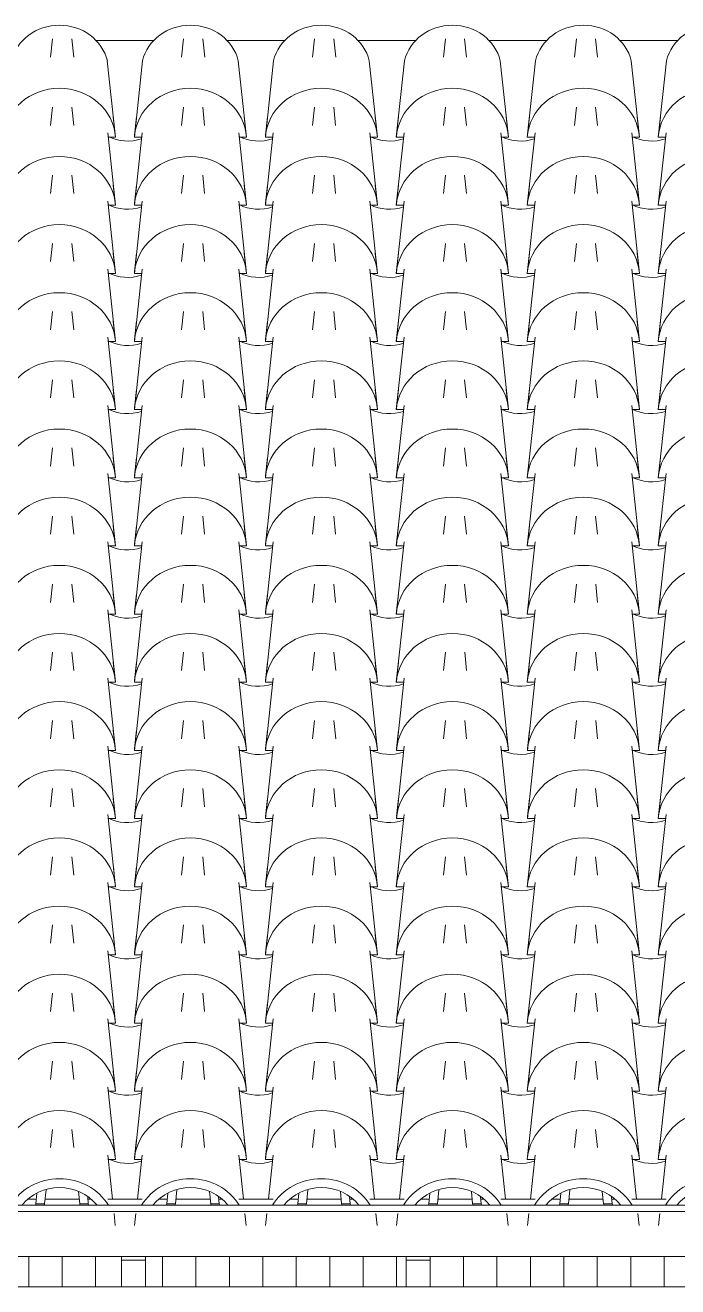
# Model space of a CAD drawing. Header units: millimetres. Extents: x -12976 to 58202, y -2238 to 7407.
# Drawn here: x 45491 to 46856, y 4103 to 6742 of the extents above; entities that cross this region are included whole.
import ezdxf

# ---------------------------------------------------------------- set-up
doc = ezdxf.new("R2010")
doc.units = ezdxf.units.MM
for name, color, linetype, lineweight in [('A-GLAZ-CURT', 52, 'Continuous', 9), ('A-GLAZ-CWMG', 51, 'Continuous', 9), ('A-ROOF', 132, 'Continuous', 9), ('A-ROOF-OTLN', 132, 'Continuous', 9), ('A-ROOF-PATT', 132, 'Continuous', 9)]:
    doc.layers.add(name, color=color, linetype=linetype, lineweight=lineweight)

# ---------------------------------------------------------------- blocks, each defined once
blk = doc.blocks.new('Rectangular Mullion - Ripa-4229792-FACHADA LATERAL ESQUERDA')
at = {"layer": 'A-GLAZ-CWMG'}
for p, q in [((11445.8, 4286.3), (11374.2, 4286.3)), ((11719.9, 4286.3), (11648.3, 4286.3)), ((11994, 4286.3), (11922.4, 4286.3)), ((12268.1, 4286.3), (12196.5, 4286.3)), ((12542.2, 4286.3), (12470.6, 4286.3))]:
    blk.add_line(p, q, dxfattribs=at)
blk = doc.blocks.new('Rectangular Mullion - Caibro-4229766-FACHADA LATERAL ESQUERDA')
at = {"layer": 'A-GLAZ-CWMG'}
for p, q in [((3795, 4166.3), (3795, 4158.8)), ((3795, 4158.8), (3795, 4103.1)), ((3845, 4158.8), (3795, 4158.8)), ((3845, 4158.8), (3845, 4166.3)), ((3845, 4103.1), (3845, 4158.8)), ((3795, 4103.1), (3845, 4103.1))]:
    blk.add_line(p, q, dxfattribs=at)
blk = doc.blocks.new('COLONIAL BASE - COLONIAL BASE-V162-FACHADA LATERAL ESQUERDA')
at = {"layer": 'A-GLAZ-CURT'}
for p, q in [((11156.1, 4432.3), (11160.2, 4394.2)), ((11385.7, 4394.2), (11389.8, 4432.3)), ((11293.5, 4286.2), (11303.4, 4378.4)), ((11505.5, 4378.4), (11515.4, 4286.2)), ((11373.2, 4276.7), (11376.3, 4306.2)), ((11170, 4302.1), (11172.7, 4276.7)), ((11172.7, 4276.7), (11190.8, 4276.7)), ((11190.8, 4276.7), (11189.4, 4291.2)), ((11355.1, 4276.7), (11357.2, 4299.1)), ((11355.1, 4276.7), (11373.2, 4276.7)), ((11290.3, 4256.2), (11287.6, 4231.1)), ((11521.3, 4231.1), (11518.6, 4256.2))]:
    blk.add_line(p, q, dxfattribs=at)
for centre, major_axis, start_param, end_param in [((11404.5, 4220), (117.5, 0), 0.514642, 2.626951), ((11404.5, 4220), (97.5, 0), 0.641787, 2.505557), ((11273, 4297.9), (102.8, 0), 3.36491, 3.401368), ((11273, 4297.9), (85.3, 0), 3.411763, 3.456659), ((11273, 4297.9), (85.3, 0), 5.968119, 6.013015), ((11273, 4297.9), (102.8, 0), 6.02341, 6.059868)]:
    blk.add_ellipse(centre, major_axis=major_axis, ratio=0.928477, start_param=start_param, end_param=end_param, dxfattribs=at)
blk = doc.blocks.new('COLONIAL BASE - COLONIAL BASE-4236683-FACHADA LATERAL ESQUERDA')
at = {"layer": 'A-GLAZ-CURT'}
for p, q in [((3755.4, 4432.3), (3759.5, 4394.2)), ((3985, 4394.2), (3989.2, 4432.3)), ((3892.9, 4286.2), (3902.7, 4378.4)), ((4104.9, 4378.4), (4114.7, 4286.2)), ((3972.5, 4276.7), (3975.7, 4306.2)), ((3769.4, 4302.1), (3772.1, 4276.7)), ((3772.1, 4276.7), (3790.1, 4276.7)), ((3790.1, 4276.7), (3788.8, 4291.2)), ((3954.5, 4276.7), (3956.6, 4299.1)), ((3954.5, 4276.7), (3972.5, 4276.7)), ((3889.6, 4256.2), (3886.9, 4231.1)), ((4120.7, 4231.1), (4118, 4256.2))]:
    blk.add_line(p, q, dxfattribs=at)
for centre, major_axis, start_param, end_param in [((4003.8, 4220), (117.5, 0), 0.514642, 2.626951), ((4003.8, 4220), (97.5, 0), 0.636036, 2.505557), ((3872.3, 4297.9), (102.8, 0), 3.36491, 3.401368), ((3872.3, 4297.9), (85.3, 0), 3.411763, 3.456659), ((3872.3, 4297.9), (85.3, 0), 5.968119, 6.013015), ((3872.3, 4297.9), (102.8, 0), 6.02341, 6.059868)]:
    blk.add_ellipse(centre, major_axis=major_axis, ratio=0.928477, start_param=start_param, end_param=end_param, dxfattribs=at)
blk = doc.blocks.new('COLONIAL BASE - COLONIAL BASE-V155-FACHADA LATERAL ESQUERDA')
at = {"layer": 'A-GLAZ-CURT'}
for p, q in [((4303.6, 4574.9), (4307.7, 4536.7)), ((4533.2, 4536.7), (4537.4, 4574.9)), ((4434.7, 4369.6), (4450.9, 4521)), ((4653.1, 4521), (4669.3, 4369.6)), ((4439.3, 4411.8), (4435.1, 4373.7)), ((4668.9, 4373.7), (4664.7, 4411.8)), ((4450, 4369.6), (4434.7, 4369.6)), ((4669.3, 4369.6), (4654, 4369.6))]:
    blk.add_line(p, q, dxfattribs=at)
for centre, major_axis, start_param, end_param in [((4552, 4362.6), (117.5, 0), 0.063873, 3.077719), ((4420.5, 4440.4), (85.3, 0), 4.213259, 5.064544)]:
    blk.add_ellipse(centre, major_axis=major_axis, ratio=0.928477, start_param=start_param, end_param=end_param, dxfattribs=at)
blk = doc.blocks.new('COLONIAL BASE - COLONIAL BASE-V172-FACHADA LATERAL ESQUERDA')
at = {"layer": 'A-GLAZ-CURT'}
for p, q in [((11156.1, 5002.6), (11160.2, 4964.5)), ((11385.7, 4964.5), (11389.8, 5002.6)), ((11287.2, 4797.3), (11303.4, 4948.7)), ((11505.6, 4948.5), (11521.7, 4797.3)), ((11291.7, 4839.6), (11287.6, 4801.5)), ((11521.3, 4801.5), (11517.2, 4839.6)), ((11302.4, 4797.3), (11287.2, 4797.3)), ((11521.7, 4797.3), (11506.5, 4797.3))]:
    blk.add_line(p, q, dxfattribs=at)
for centre, major_axis, start_param, end_param in [((11404.5, 4790.4), (117.5, 0), 0.063873, 3.077719), ((11273, 4868.2), (85.3, 0), 4.213259, 5.064544)]:
    blk.add_ellipse(centre, major_axis=major_axis, ratio=0.928477, start_param=start_param, end_param=end_param, dxfattribs=at)
blk = doc.blocks.new('COLONIAL BASE - COLONIAL BASE-V173-FACHADA LATERAL ESQUERDA')
at = {"layer": 'A-GLAZ-CURT'}
for p, q in [((11430.2, 5002.6), (11434.3, 4964.5)), ((11659.8, 4964.5), (11663.9, 5002.6)), ((11561.3, 4797.3), (11577.4, 4948.5)), ((11779.6, 4948.7), (11795.8, 4797.3)), ((11565.8, 4839.6), (11561.7, 4801.5)), ((11795.4, 4801.5), (11791.3, 4839.6)), ((11576.5, 4797.3), (11561.3, 4797.3)), ((11795.8, 4797.3), (11780.6, 4797.3))]:
    blk.add_line(p, q, dxfattribs=at)
for centre, major_axis, start_param, end_param in [((11678.6, 4790.4), (117.5, 0), 0.063873, 3.077719), ((11547, 4868.2), (85.3, 0), 4.213259, 5.064544)]:
    blk.add_ellipse(centre, major_axis=major_axis, ratio=0.928477, start_param=start_param, end_param=end_param, dxfattribs=at)
blk = doc.blocks.new('COLONIAL BASE - COLONIAL BASE-V174-FACHADA LATERAL ESQUERDA')
at = {"layer": 'A-GLAZ-CURT'}
for p, q in [((11156.1, 5145.2), (11160.2, 5107.1)), ((11385.7, 5107.1), (11389.8, 5145.2)), ((11287.2, 4939.9), (11303.4, 5091.3)), ((11505.5, 5091.3), (11521.7, 4939.9)), ((11291.7, 4982.2), (11287.6, 4944.1)), ((11521.3, 4944.1), (11517.2, 4982.2)), ((11302.4, 4939.9), (11287.2, 4939.9)), ((11510.4, 4939.9), (11506.5, 4939.9)), ((11521.7, 4939.9), (11510.4, 4939.9))]:
    blk.add_line(p, q, dxfattribs=at)
for centre, major_axis, start_param, end_param in [((11404.5, 4933), (117.5, 0), 0.063873, 3.077719), ((11273, 5010.8), (85.3, 0), 4.213259, 5.060661)]:
    blk.add_ellipse(centre, major_axis=major_axis, ratio=0.928477, start_param=start_param, end_param=end_param, dxfattribs=at)
blk = doc.blocks.new('COLONIAL BASE - COLONIAL BASE-V175-FACHADA LATERAL ESQUERDA')
at = {"layer": 'A-GLAZ-CURT'}
for p, q in [((11430.2, 5145.2), (11434.3, 5107.1)), ((11659.8, 5107.1), (11663.9, 5145.2)), ((11561.3, 4939.9), (11577.5, 5091.3)), ((11779.6, 5091.3), (11795.8, 4939.9)), ((11565.8, 4982.2), (11561.7, 4944.1)), ((11795.4, 4944.1), (11791.3, 4982.2)), ((11576.5, 4939.9), (11561.3, 4939.9)), ((11795.8, 4939.9), (11780.6, 4939.9))]:
    blk.add_line(p, q, dxfattribs=at)
for centre, major_axis, start_param, end_param in [((11678.6, 4933), (117.5, 0), 0.063873, 3.077719), ((11547, 5010.8), (85.3, 0), 4.213943, 5.060661)]:
    blk.add_ellipse(centre, major_axis=major_axis, ratio=0.928477, start_param=start_param, end_param=end_param, dxfattribs=at)
blk = doc.blocks.new('COLONIAL BASE - COLONIAL BASE-V176-FACHADA LATERAL ESQUERDA')
at = {"layer": 'A-GLAZ-CURT'}
for p, q in [((11978.4, 5287.8), (11982.5, 5249.7)), ((12208, 5249.7), (12212.1, 5287.8)), ((12109.5, 5082.5), (12125.7, 5233.9)), ((12327.9, 5233.8), (12344, 5082.5)), ((12114, 5124.8), (12109.9, 5086.7)), ((12343.6, 5086.7), (12339.5, 5124.8)), ((12124.2, 5082.5), (12109.5, 5082.5)), ((12344, 5082.5), (12328.8, 5082.5))]:
    blk.add_line(p, q, dxfattribs=at)
for centre, major_axis, start_param, end_param in [((12226.8, 5075.5), (117.5, 0), 0.063873, 3.077719), ((12095.2, 5153.4), (85.3, 0), 4.213259, 5.062034)]:
    blk.add_ellipse(centre, major_axis=major_axis, ratio=0.928477, start_param=start_param, end_param=end_param, dxfattribs=at)
blk = doc.blocks.new('COLONIAL BASE - COLONIAL BASE-V177-FACHADA LATERAL ESQUERDA')
at = {"layer": 'A-GLAZ-CURT'}
for p, q in [((12252.5, 5287.8), (12256.6, 5249.7)), ((12482.1, 5249.7), (12486.2, 5287.8)), ((12383.6, 5082.5), (12399.8, 5233.8)), ((12601.9, 5233.8), (12618.1, 5082.5)), ((12388.1, 5124.8), (12384, 5086.7)), ((12617.7, 5086.7), (12613.6, 5124.8)), ((12398.8, 5082.5), (12383.6, 5082.5)), ((12618.1, 5082.5), (12602.9, 5082.5))]:
    blk.add_line(p, q, dxfattribs=at)
for centre, major_axis, start_param, end_param in [((12500.9, 5075.5), (117.5, 0), 0.063873, 3.077719), ((12369.3, 5153.4), (85.3, 0), 4.213259, 5.064544)]:
    blk.add_ellipse(centre, major_axis=major_axis, ratio=0.928477, start_param=start_param, end_param=end_param, dxfattribs=at)
blk = doc.blocks.new('COLONIAL BASE - COLONIAL BASE-V179-FACHADA LATERAL ESQUERDA')
at = {"layer": 'A-GLAZ-CURT'}
for p, q in [((11978.4, 5430.4), (11982.5, 5392.3)), ((12208, 5392.3), (12212.1, 5430.4)), ((12109.5, 5225.1), (12125.7, 5376.5)), ((12327.8, 5376.5), (12344, 5225.1)), ((12114, 5267.4), (12109.9, 5229.3)), ((12343.6, 5229.3), (12339.5, 5267.4)), ((12124.7, 5225.1), (12109.5, 5225.1)), ((12344, 5225.1), (12329.3, 5225.1))]:
    blk.add_line(p, q, dxfattribs=at)
for centre, major_axis, start_param, end_param in [((12226.8, 5218.1), (117.5, 0), 0.063873, 3.077719), ((12095.2, 5296), (85.3, 0), 4.213259, 5.064544)]:
    blk.add_ellipse(centre, major_axis=major_axis, ratio=0.928477, start_param=start_param, end_param=end_param, dxfattribs=at)
blk = doc.blocks.new('COLONIAL BASE - COLONIAL BASE-V180-FACHADA LATERAL ESQUERDA')
at = {"layer": 'A-GLAZ-CURT'}
for p, q in [((12252.5, 5430.4), (12256.6, 5392.3)), ((12482.1, 5392.3), (12486.2, 5430.4)), ((12383.6, 5225.1), (12399.8, 5376.5)), ((12601.9, 5376.5), (12618.1, 5225.1)), ((12388.1, 5267.4), (12384, 5229.3)), ((12617.7, 5229.3), (12613.6, 5267.4)), ((12398.8, 5225.1), (12383.6, 5225.1)), ((12606.8, 5225.1), (12602.9, 5225.1)), ((12618.1, 5225.1), (12607.2, 5225.1))]:
    blk.add_line(p, q, dxfattribs=at)
for centre, major_axis, start_param, end_param in [((12500.9, 5218.1), (117.5, 0), 0.063873, 3.077719), ((12369.3, 5296), (85.3, 0), 4.213259, 5.064544)]:
    blk.add_ellipse(centre, major_axis=major_axis, ratio=0.928477, start_param=start_param, end_param=end_param, dxfattribs=at)
blk = doc.blocks.new('COLONIAL BASE - COLONIAL BASE-V197-FACHADA LATERAL ESQUERDA')
at = {"layer": 'A-GLAZ-CURT'}
for p, q in [((12526.6, 5287.8), (12530.7, 5249.7)), ((12756.2, 5249.7), (12760.3, 5287.8)), ((12657.7, 5082.5), (12673.8, 5233.8)), ((12876, 5233.9), (12892.2, 5082.5)), ((12662.2, 5124.8), (12658.1, 5086.7)), ((12891.8, 5086.7), (12887.7, 5124.8)), ((12672.9, 5082.5), (12657.7, 5082.5)), ((12892.2, 5082.5), (12877, 5082.5))]:
    blk.add_line(p, q, dxfattribs=at)
for centre, major_axis, start_param, end_param in [((12774.9, 5075.5), (117.5, 0), 0.063873, 3.077719), ((12643.4, 5153.4), (85.3, 0), 4.213259, 5.064544)]:
    blk.add_ellipse(centre, major_axis=major_axis, ratio=0.928477, start_param=start_param, end_param=end_param, dxfattribs=at)
blk = doc.blocks.new('COLONIAL BASE - COLONIAL BASE-V202-FACHADA LATERAL ESQUERDA')
at = {"layer": 'A-GLAZ-CURT'}
for p, q in [((12526.6, 5573), (12530.7, 5534.9)), ((12756.2, 5534.9), (12760.3, 5573)), ((12657.7, 5367.7), (12673.9, 5519.1)), ((12876, 5519.1), (12892.2, 5367.7)), ((12662.2, 5410), (12658.1, 5371.8)), ((12891.8, 5371.8), (12887.7, 5410)), ((12672.9, 5367.7), (12657.7, 5367.7)), ((12880.9, 5367.7), (12877, 5367.7)), ((12892.2, 5367.7), (12881, 5367.7))]:
    blk.add_line(p, q, dxfattribs=at)
for centre, major_axis, start_param, end_param in [((12774.9, 5360.7), (117.5, 0), 0.063873, 3.077719), ((12643.4, 5438.6), (85.3, 0), 4.213259, 5.064544)]:
    blk.add_ellipse(centre, major_axis=major_axis, ratio=0.928477, start_param=start_param, end_param=end_param, dxfattribs=at)
blk = doc.blocks.new('COLONIAL BASE - COLONIAL BASE-V157-FACHADA LATERAL ESQUERDA')
at = {"layer": 'A-GLAZ-CURT'}
for p, q in [((3481.3, 6713.7), (3485.5, 6675.6)), ((3710.9, 6675.6), (3715.1, 6713.7)), ((3612.4, 6508.4), (3629.5, 6668.1)), ((3829.9, 6668.1), (3847, 6508.4)), ((3617, 6550.7), (3612.8, 6512.5)), ((3846.6, 6512.5), (3842.4, 6550.7)), ((3627.7, 6508.4), (3612.4, 6508.4)), ((3847, 6508.4), (3831.7, 6508.4))]:
    blk.add_line(p, q, dxfattribs=at)
for centre, major_axis, start_param, end_param in [((3729.7, 6647), (102.8, 0), 0.223318, 2.918275), ((3729.7, 6501.4), (117.5, 0), 0.063873, 3.077719), ((3598.2, 6579.3), (85.3, 0), 4.213259, 5.064544)]:
    blk.add_ellipse(centre, major_axis=major_axis, ratio=0.928477, start_param=start_param, end_param=end_param, dxfattribs=at)

msp = doc.modelspace()

# ---------------------------------------------------------------- hatches: boundary and pattern name
at = {"layer": 'A-ROOF-PATT'}
h = msp.add_hatch(dxfattribs=at)
h.set_pattern_fill('FP_22', color=256, style=0, pattern_type=2)
h.set_pattern_definition([(90, (34157.68, 6240.08), (-70, 4e-15), [])])
h.paths.add_polyline_path([(37407.3, 4103.1), (37952.7, 4103.1), (37952.7, 4166.3), (37407.3, 4166.3), (37407.3, 4129.7)])
h.paths.add_polyline_path([(48224.4, 4103.1), (48669.1, 4103.1), (48669.1, 4166.3), (48123.8, 4166.3), (48123.8, 4103.1), (48219, 4103.1)])
h.paths.add_polyline_path([(38002.7, 4103.1), (38548, 4103.1), (38548, 4166.3), (38002.7, 4166.3), (38002.7, 4129.7)])
h.paths.add_polyline_path([(38598, 4103.1), (39143.4, 4103.1), (39143.4, 4166.3), (38598, 4166.3), (38598, 4129.7)])
h.paths.add_polyline_path([(39193.4, 4103.1), (39738.8, 4103.1), (39738.8, 4166.3), (39193.4, 4166.3), (39193.4, 4129.7)])
h.paths.add_polyline_path([(39788.8, 4103.1), (40334.1, 4103.1), (40334.1, 4166.3), (39788.8, 4166.3), (39788.8, 4129.7)])
h.paths.add_polyline_path([(40384.1, 4103.1), (40929.5, 4103.1), (40929.5, 4166.3), (40384.1, 4166.3), (40384.1, 4129.7)])
h.paths.add_polyline_path([(40979.5, 4103.1), (41223.8, 4103.4), (41445.7, 4137.6), (41455.8, 4135.5), (41452.5, 4138.4), (41429.8, 4148.1), (41384.4, 4137.7), (41367.8, 4143.6), (41372, 4149.7), (41391.4, 4164.2), (41400.8, 4166.3), (40979.5, 4166.3), (40979.5, 4129.7)])
h.paths.add_polyline_path([(48073.8, 4103.1), (48073.8, 4166.3), (47528.4, 4166.3), (47528.4, 4103.1), (48057.2, 4103.1)])
h.paths.add_polyline_path([(41469.9, 4103.1), (41483.5, 4103.1), (41479.3, 4109.8), (41470.9, 4103.8)])
h.paths.add_polyline_path([(47478.4, 4103.1), (47478.4, 4166.3), (46933, 4166.3), (46933, 4103.1), (47452.8, 4103.1)])
h.paths.add_polyline_path([(54027.3, 4103.1), (54027.3, 4166.3), (53482, 4166.3), (53482, 4103.1), (53884.8, 4103.1)])
h.paths.add_polyline_path([(53418.4, 4103.1), (53432, 4103.4), (53432, 4166.3), (53239.6, 4166.3), (53249, 4164.2), (53269.2, 4149.1), (53271.5, 4145.3), (53252.7, 4138.6), (53210.5, 4148.5), (53186.8, 4137.6), (53184.5, 4135.5), (53194.6, 4137.6), (53326.3, 4117.5), (53416.4, 4103.4)])
h.paths.add_polyline_path([(46883, 4103.1), (46883, 4166.3), (46337.7, 4166.3), (46337.7, 4103.1), (46848.5, 4103.1)])
h.paths.add_polyline_path([(46287.7, 4103.1), (46287.3, 4166.3), (45742.3, 4166.3), (45742.3, 4103.1), (46287.3, 4103.1)])
h.paths.add_polyline_path([(45692.3, 4103.1), (45692.3, 4166.3), (45147, 4166.3), (45147, 4103.1), (45682.9, 4103.1)])
h.paths.add_polyline_path([(53164.1, 4103.1), (53177.1, 4103.1), (53163.1, 4113.1), (53157.9, 4104.7), (53153.3, 4103.1)])
h.paths.add_polyline_path([(53127.2, 4103.1), (53107.8, 4113.5), (53073, 4131.5), (53030.3, 4157.5), (53017.1, 4166.3), (52886.6, 4166.3), (52886.6, 4103.1), (53107.8, 4103.1)])
h.paths.add_polyline_path([(45097, 4103.1), (45097, 4166.3), (44551.6, 4166.3), (44551.6, 4103.1), (45078.6, 4103.1)])
h.paths.add_polyline_path([(52836.6, 4103.1), (52836.6, 4166.3), (52291.3, 4166.3), (52291.3, 4103.1), (52805.6, 4103.1)])
h.paths.add_polyline_path([(41519.9, 4103.1), (41524.8, 4103.1), (41524.8, 4105.7)])
h.paths.add_polyline_path([(41574.8, 4103.1), (42120.2, 4103.1), (42120.2, 4166.3), (41629.5, 4165.9), (41608.5, 4151.8), (41574.8, 4131.9), (41574.8, 4127.9)])
h.paths.add_polyline_path([(44501.6, 4103.1), (44501.6, 4166.3), (43956.3, 4166.3), (43956.3, 4103.1), (44474.2, 4103.1)])
h.paths.add_polyline_path([(43906.3, 4103.1), (43906.3, 4166.3), (43360.9, 4166.3), (43360.9, 4103.1), (43869.9, 4103.1)])
h.paths.add_polyline_path([(43310.9, 4103.1), (43310.9, 4166.3), (42765.5, 4166.3), (42765.5, 4103.1), (43308.7, 4103.1)])
h.paths.add_polyline_path([(52241.3, 4103.1), (52241.3, 4166.3), (51695.9, 4166.3), (51695.9, 4103.1), (52201.3, 4103.1)])
h.paths.add_polyline_path([(51645.9, 4103.1), (51645.9, 4166.3), (51100.5, 4166.3), (51100.5, 4103.1), (51640.1, 4103.1)])
h.paths.add_polyline_path([(42170.2, 4103.1), (42715.5, 4103.1), (42715.5, 4166.3), (42170.2, 4166.3), (42170.2, 4129.7)])
h.paths.add_polyline_path([(51050.5, 4103.1), (51050.5, 4166.3), (50505.2, 4166.3), (50505.2, 4103.1), (51035.7, 4103.1)])
h.paths.add_polyline_path([(50455.2, 4103.1), (50455.2, 4166.3), (49909.8, 4166.3), (49909.8, 4103.1), (50431.4, 4103.1)])
h.paths.add_polyline_path([(49859.8, 4103.1), (49859.8, 4166.3), (49314.5, 4166.3), (49314.5, 4103.1), (49827, 4103.1)])
h.paths.add_polyline_path([(49264.5, 4103.1), (49264.5, 4166.3), (48719.1, 4166.3), (48719.1, 4103.1), (49222.7, 4103.1)])
h.paths.add_polyline_path([(48344.5, 4286.2), (48344.5, 4286.3), (48328.5, 4286.2)])
h.paths.add_polyline_path([(53826.5, 4286.2), (53826.4, 4286.3), (53810.4, 4286.2)])
h.paths.add_polyline_path([(42862.5, 4286.2), (42862.5, 4286.3), (42846.5, 4286.2)])
h.paths.add_polyline_path([(46974, 4286.2), (46974, 4286.3), (46958, 4286.2)])
h.paths.add_polyline_path([(53552.4, 4286.2), (53552.3, 4286.3), (53539.5, 4286.2)])
h.paths.add_polyline_path([(46699.9, 4286.2), (46699.9, 4286.3), (46683.9, 4286.2)])
h.paths.add_polyline_path([(42588.4, 4286.2), (42588.4, 4286.3), (42574.9, 4286.2)])
h.paths.add_polyline_path([(46425.8, 4286.2), (46425.8, 4286.3), (46416.8, 4286.2)])
h.paths.add_polyline_path([(42040.2, 4286.2), (42040.2, 4286.3), (42024.2, 4286.2)])
h.paths.add_polyline_path([(41766.1, 4286.2), (41766.1, 4286.3), (41754.7, 4286.2)])
h.paths.add_polyline_path([(46151.7, 4286.2), (46151.7, 4286.3), (46135.7, 4286.2)])
h.paths.add_polyline_path([(45877.6, 4286.2), (45877.6, 4286.3), (45861.6, 4286.2)])
h.paths.add_polyline_path([(48070.4, 4286.2), (48070.4, 4286.3), (48068, 4286.2)])
h.paths.add_polyline_path([(53004.2, 4286.2), (53004.2, 4286.3), (52988.1, 4286.2)])
h.paths.add_polyline_path([(43906.3, 4286.2), (43906.3, 4286.3), (43903.3, 4286.2)])
h.paths.add_polyline_path([(52730.1, 4286.2), (52730.1, 4286.3), (52719.3, 4286.2)])
h.paths.add_polyline_path([(52456, 4286.2), (52456, 4286.3), (52439.9, 4286.2)])
h.paths.add_polyline_path([(40929.5, 4286.2), (40929.5, 4286.3), (40888.2, 4286.2)])
h.paths.add_polyline_path([(45603.5, 4286.2), (45603.5, 4286.3), (45596.6, 4286.2)])
h.paths.add_polyline_path([(52181.9, 4286.2), (52181.9, 4286.3), (52165.8, 4286.2)])
h.paths.add_polyline_path([(41492, 4286.2), (41492, 4286.3), (41476, 4286.2)])
h.paths.add_polyline_path([(45055.3, 4286.2), (45055.3, 4286.3), (45039.3, 4286.2)])
h.paths.add_polyline_path([(51907.8, 4286.2), (51907.8, 4286.3), (51899.1, 4286.2)])

# ---------------------------------------------------------------- linework, layer by layer
at = {"layer": 'A-ROOF'}
for p, q in [((45147, 4103.1), (45692.3, 4103.1)), ((45742.3, 4103.1), (46287.3, 4103.1)), ((46337.7, 4103.1), (46883, 4103.1))]:
    msp.add_line(p, q, dxfattribs=at)
at = {"layer": 'A-ROOF-OTLN'}
for p, q in [((45638.9, 6710.2), (45759.5, 6710.2)), ((45913, 6710.2), (46033.6, 6710.2)), ((46187.1, 6710.2), (46307.7, 6710.2)), ((46461.2, 6710.2), (46581.8, 6710.2)), ((46735.3, 6710.2), (46855.8, 6710.2)), ((45512.4, 4286.2), (45495.6, 4286.2)), ((45603.5, 4286.2), (45531.8, 4286.2)), ((45628.6, 4286.2), (45623, 4286.2)), ((45735.2, 4286.2), (45663.2, 4286.2)), ((45786.5, 4286.2), (45769.7, 4286.2)), ((45877.6, 4286.2), (45805.9, 4286.2)), ((45902.7, 4286.2), (45897.1, 4286.2)), ((46009.3, 4286.2), (45937.3, 4286.2)), ((46060.6, 4286.2), (46043.8, 4286.2)), ((46151.7, 4286.2), (46080, 4286.2)), ((46176.8, 4286.2), (46171.2, 4286.2)), ((46283.4, 4286.2), (46211.4, 4286.2)), ((46334.7, 4286.2), (46317.9, 4286.2)), ((46425.8, 4286.2), (46354.1, 4286.2)), ((46450.9, 4286.2), (46445.3, 4286.2)), ((46557.5, 4286.2), (46485.5, 4286.2)), ((46608.8, 4286.2), (46592, 4286.2)), ((46699.9, 4286.2), (46628.2, 4286.2)), ((46725, 4286.2), (46719, 4286.2)), ((46831.6, 4286.2), (46759.6, 4286.2)), ((54077.3, 4273.5), (37357.3, 4273.5)), ((54077.3, 4260.8), (37357.3, 4260.8)), ((54077.3, 4166.3), (37357.3, 4166.3))]:
    msp.add_line(p, q, dxfattribs=at)

# ---------------------------------------------------------------- block references
at = {"layer": 'A-GLAZ-CURT'}
for name, p in [('COLONIAL BASE - COLONIAL BASE-V157-FACHADA LATERAL ESQUERDA', (41832.4, 0)), ('COLONIAL BASE - COLONIAL BASE-V157-FACHADA LATERAL ESQUERDA', (42106.5, 0)), ('COLONIAL BASE - COLONIAL BASE-V157-FACHADA LATERAL ESQUERDA', (42380.6, 0)), ('COLONIAL BASE - COLONIAL BASE-V157-FACHADA LATERAL ESQUERDA', (42654.7, 0)), ('COLONIAL BASE - COLONIAL BASE-V157-FACHADA LATERAL ESQUERDA', (42928.8, 0)), ('COLONIAL BASE - COLONIAL BASE-V157-FACHADA LATERAL ESQUERDA', (43202.9, 0)), ('COLONIAL BASE - COLONIAL BASE-V155-FACHADA LATERAL ESQUERDA', (41010.1, 1996.2)), ('COLONIAL BASE - COLONIAL BASE-V155-FACHADA LATERAL ESQUERDA', (41284.2, 1996.2)), ('COLONIAL BASE - COLONIAL BASE-V155-FACHADA LATERAL ESQUERDA', (41558.3, 1996.2)), ('COLONIAL BASE - COLONIAL BASE-V155-FACHADA LATERAL ESQUERDA', (41832.4, 1996.2)), ('COLONIAL BASE - COLONIAL BASE-V155-FACHADA LATERAL ESQUERDA', (42106.5, 1996.2)), ('COLONIAL BASE - COLONIAL BASE-V155-FACHADA LATERAL ESQUERDA', (42380.6, 1996.2)), ('COLONIAL BASE - COLONIAL BASE-V155-FACHADA LATERAL ESQUERDA', (41010.1, 1853.6)), ('COLONIAL BASE - COLONIAL BASE-V155-FACHADA LATERAL ESQUERDA', (41284.2, 1853.6)), ('COLONIAL BASE - COLONIAL BASE-V155-FACHADA LATERAL ESQUERDA', (41558.3, 1853.6)), ('COLONIAL BASE - COLONIAL BASE-V155-FACHADA LATERAL ESQUERDA', (41832.4, 1853.6)), ('COLONIAL BASE - COLONIAL BASE-V155-FACHADA LATERAL ESQUERDA', (42106.5, 1853.6)), ('COLONIAL BASE - COLONIAL BASE-V155-FACHADA LATERAL ESQUERDA', (42380.6, 1853.6)), ('COLONIAL BASE - COLONIAL BASE-V155-FACHADA LATERAL ESQUERDA', (41010.1, 1711.1)), ('COLONIAL BASE - COLONIAL BASE-V155-FACHADA LATERAL ESQUERDA', (41284.2, 1711.1)), ('COLONIAL BASE - COLONIAL BASE-V155-FACHADA LATERAL ESQUERDA', (41558.3, 1711.1)), ('COLONIAL BASE - COLONIAL BASE-V155-FACHADA LATERAL ESQUERDA', (41832.4, 1711.1)), ('COLONIAL BASE - COLONIAL BASE-V155-FACHADA LATERAL ESQUERDA', (42106.5, 1711.1)), ('COLONIAL BASE - COLONIAL BASE-V155-FACHADA LATERAL ESQUERDA', (42380.6, 1711.1)), ('COLONIAL BASE - COLONIAL BASE-V155-FACHADA LATERAL ESQUERDA', (41010.1, 1568.5)), ('COLONIAL BASE - COLONIAL BASE-V155-FACHADA LATERAL ESQUERDA', (41284.2, 1568.5)), ('COLONIAL BASE - COLONIAL BASE-V155-FACHADA LATERAL ESQUERDA', (41558.3, 1568.5)), ('COLONIAL BASE - COLONIAL BASE-V155-FACHADA LATERAL ESQUERDA', (41832.4, 1568.5)), ('COLONIAL BASE - COLONIAL BASE-V155-FACHADA LATERAL ESQUERDA', (42106.5, 1568.5)), ('COLONIAL BASE - COLONIAL BASE-V155-FACHADA LATERAL ESQUERDA', (42380.6, 1568.5)), ('COLONIAL BASE - COLONIAL BASE-V155-FACHADA LATERAL ESQUERDA', (41010.1, 1425.9)), ('COLONIAL BASE - COLONIAL BASE-V155-FACHADA LATERAL ESQUERDA', (41284.2, 1425.9)), ('COLONIAL BASE - COLONIAL BASE-V155-FACHADA LATERAL ESQUERDA', (41558.3, 1425.9)), ('COLONIAL BASE - COLONIAL BASE-V155-FACHADA LATERAL ESQUERDA', (41832.4, 1425.9)), ('COLONIAL BASE - COLONIAL BASE-V155-FACHADA LATERAL ESQUERDA', (42106.5, 1425.9)), ('COLONIAL BASE - COLONIAL BASE-V155-FACHADA LATERAL ESQUERDA', (42380.6, 1425.9)), ('COLONIAL BASE - COLONIAL BASE-V155-FACHADA LATERAL ESQUERDA', (41010.1, 1283.3)), ('COLONIAL BASE - COLONIAL BASE-V155-FACHADA LATERAL ESQUERDA', (41284.2, 1283.3)), ('COLONIAL BASE - COLONIAL BASE-V155-FACHADA LATERAL ESQUERDA', (41558.3, 1283.3)), ('COLONIAL BASE - COLONIAL BASE-V155-FACHADA LATERAL ESQUERDA', (41832.4, 1283.3)), ('COLONIAL BASE - COLONIAL BASE-V155-FACHADA LATERAL ESQUERDA', (42106.5, 1283.3)), ('COLONIAL BASE - COLONIAL BASE-V155-FACHADA LATERAL ESQUERDA', (42380.6, 1283.3)), ('COLONIAL BASE - COLONIAL BASE-V155-FACHADA LATERAL ESQUERDA', (41010.1, 1140.7)), ('COLONIAL BASE - COLONIAL BASE-V155-FACHADA LATERAL ESQUERDA', (41284.2, 1140.7)), ('COLONIAL BASE - COLONIAL BASE-V155-FACHADA LATERAL ESQUERDA', (41558.3, 1140.7)), ('COLONIAL BASE - COLONIAL BASE-V155-FACHADA LATERAL ESQUERDA', (41832.4, 1140.7)), ('COLONIAL BASE - COLONIAL BASE-V155-FACHADA LATERAL ESQUERDA', (42106.5, 1140.7)), ('COLONIAL BASE - COLONIAL BASE-V155-FACHADA LATERAL ESQUERDA', (42380.6, 1140.7)), ('COLONIAL BASE - COLONIAL BASE-V155-FACHADA LATERAL ESQUERDA', (41010.1, 998.1)), ('COLONIAL BASE - COLONIAL BASE-V155-FACHADA LATERAL ESQUERDA', (41284.2, 998.1)), ('COLONIAL BASE - COLONIAL BASE-V155-FACHADA LATERAL ESQUERDA', (41558.3, 998.1)), ('COLONIAL BASE - COLONIAL BASE-V155-FACHADA LATERAL ESQUERDA', (41832.4, 998.1)), ('COLONIAL BASE - COLONIAL BASE-V155-FACHADA LATERAL ESQUERDA', (42106.5, 998.1)), ('COLONIAL BASE - COLONIAL BASE-V202-FACHADA LATERAL ESQUERDA', (34157.7, 0)), ('COLONIAL BASE - COLONIAL BASE-V155-FACHADA LATERAL ESQUERDA', (41010.1, 855.5)), ('COLONIAL BASE - COLONIAL BASE-V155-FACHADA LATERAL ESQUERDA', (41284.2, 855.5)), ('COLONIAL BASE - COLONIAL BASE-V155-FACHADA LATERAL ESQUERDA', (41558.3, 855.5)), ('COLONIAL BASE - COLONIAL BASE-V179-FACHADA LATERAL ESQUERDA', (34157.7, 0)), ('COLONIAL BASE - COLONIAL BASE-V180-FACHADA LATERAL ESQUERDA', (34157.7, 0)), ('COLONIAL BASE - COLONIAL BASE-V155-FACHADA LATERAL ESQUERDA', (42380.6, 855.5)), ('COLONIAL BASE - COLONIAL BASE-V155-FACHADA LATERAL ESQUERDA', (41010.1, 712.9)), ('COLONIAL BASE - COLONIAL BASE-V155-FACHADA LATERAL ESQUERDA', (41284.2, 712.9)), ('COLONIAL BASE - COLONIAL BASE-V155-FACHADA LATERAL ESQUERDA', (41558.3, 712.9)), ('COLONIAL BASE - COLONIAL BASE-V176-FACHADA LATERAL ESQUERDA', (34157.7, 0)), ('COLONIAL BASE - COLONIAL BASE-V177-FACHADA LATERAL ESQUERDA', (34157.7, 0)), ('COLONIAL BASE - COLONIAL BASE-V197-FACHADA LATERAL ESQUERDA', (34157.7, 0)), ('COLONIAL BASE - COLONIAL BASE-V174-FACHADA LATERAL ESQUERDA', (34157.7, 0)), ('COLONIAL BASE - COLONIAL BASE-V175-FACHADA LATERAL ESQUERDA', (34157.7, 0)), ('COLONIAL BASE - COLONIAL BASE-V155-FACHADA LATERAL ESQUERDA', (41558.3, 570.4)), ('COLONIAL BASE - COLONIAL BASE-V155-FACHADA LATERAL ESQUERDA', (41832.4, 570.4)), ('COLONIAL BASE - COLONIAL BASE-V155-FACHADA LATERAL ESQUERDA', (42106.5, 570.4)), ('COLONIAL BASE - COLONIAL BASE-V155-FACHADA LATERAL ESQUERDA', (42380.6, 570.4)), ('COLONIAL BASE - COLONIAL BASE-V172-FACHADA LATERAL ESQUERDA', (34157.7, 0)), ('COLONIAL BASE - COLONIAL BASE-V173-FACHADA LATERAL ESQUERDA', (34157.7, 0)), ('COLONIAL BASE - COLONIAL BASE-V155-FACHADA LATERAL ESQUERDA', (41558.3, 427.8)), ('COLONIAL BASE - COLONIAL BASE-V155-FACHADA LATERAL ESQUERDA', (41832.4, 427.8)), ('COLONIAL BASE - COLONIAL BASE-V155-FACHADA LATERAL ESQUERDA', (42106.5, 427.8)), ('COLONIAL BASE - COLONIAL BASE-V155-FACHADA LATERAL ESQUERDA', (42380.6, 427.8)), ('COLONIAL BASE - COLONIAL BASE-V155-FACHADA LATERAL ESQUERDA', (41010.1, 285.2)), ('COLONIAL BASE - COLONIAL BASE-V155-FACHADA LATERAL ESQUERDA', (41284.2, 285.2)), ('COLONIAL BASE - COLONIAL BASE-V155-FACHADA LATERAL ESQUERDA', (41558.3, 285.2)), ('COLONIAL BASE - COLONIAL BASE-V155-FACHADA LATERAL ESQUERDA', (41832.4, 285.2)), ('COLONIAL BASE - COLONIAL BASE-V155-FACHADA LATERAL ESQUERDA', (42106.5, 285.2)), ('COLONIAL BASE - COLONIAL BASE-V155-FACHADA LATERAL ESQUERDA', (42380.6, 285.2)), ('COLONIAL BASE - COLONIAL BASE-V155-FACHADA LATERAL ESQUERDA', (41010.1, 142.6)), ('COLONIAL BASE - COLONIAL BASE-V155-FACHADA LATERAL ESQUERDA', (41284.2, 142.6)), ('COLONIAL BASE - COLONIAL BASE-V155-FACHADA LATERAL ESQUERDA', (41558.3, 142.6)), ('COLONIAL BASE - COLONIAL BASE-V155-FACHADA LATERAL ESQUERDA', (41832.4, 142.6)), ('COLONIAL BASE - COLONIAL BASE-V155-FACHADA LATERAL ESQUERDA', (42106.5, 142.6)), ('COLONIAL BASE - COLONIAL BASE-V155-FACHADA LATERAL ESQUERDA', (42380.6, 142.6)), ('COLONIAL BASE - COLONIAL BASE-V155-FACHADA LATERAL ESQUERDA', (41010.1, 0)), ('COLONIAL BASE - COLONIAL BASE-V155-FACHADA LATERAL ESQUERDA', (41284.2, 0)), ('COLONIAL BASE - COLONIAL BASE-V155-FACHADA LATERAL ESQUERDA', (41558.3, 0)), ('COLONIAL BASE - COLONIAL BASE-V155-FACHADA LATERAL ESQUERDA', (41832.4, 0)), ('COLONIAL BASE - COLONIAL BASE-V155-FACHADA LATERAL ESQUERDA', (42106.5, 0)), ('COLONIAL BASE - COLONIAL BASE-V155-FACHADA LATERAL ESQUERDA', (42380.6, 0)), ('COLONIAL BASE - COLONIAL BASE-V162-FACHADA LATERAL ESQUERDA', (34157.7, 0)), ('COLONIAL BASE - COLONIAL BASE-4236683-FACHADA LATERAL ESQUERDA', (41832.4, 0)), ('COLONIAL BASE - COLONIAL BASE-4236683-FACHADA LATERAL ESQUERDA', (42106.5, 0)), ('COLONIAL BASE - COLONIAL BASE-4236683-FACHADA LATERAL ESQUERDA', (42380.6, 0)), ('COLONIAL BASE - COLONIAL BASE-4236683-FACHADA LATERAL ESQUERDA', (42654.7, 0)), ('COLONIAL BASE - COLONIAL BASE-4236683-FACHADA LATERAL ESQUERDA', (42928.8, 0))]:
    msp.add_blockref(name, p, dxfattribs=at)
at = {"layer": 'A-GLAZ-CWMG'}
for name, p in [('Rectangular Mullion - Ripa-4229792-FACHADA LATERAL ESQUERDA', (34157.7, 0)), ('Rectangular Mullion - Caibro-4229766-FACHADA LATERAL ESQUERDA', (41897.3, 0)), ('Rectangular Mullion - Caibro-4229766-FACHADA LATERAL ESQUERDA', (42492.7, 0))]:
    msp.add_blockref(name, p, dxfattribs=at)

doc.saveas('drawing.dxf')
